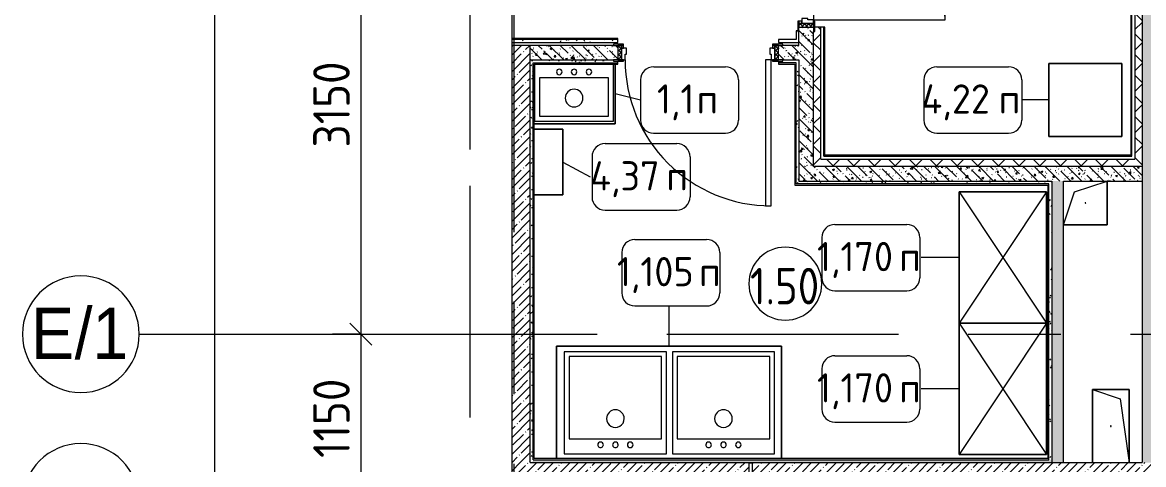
# Model space of a CAD drawing. Header units: millimetres. Extents: x 81494 to 296443, y -8553 to 29000.
# Drawn here: x 81494 to 89169, y 17256 to 20287 of the extents above; entities that cross this region are included whole.
import ezdxf

# ---------------------------------------------------------------- set-up
doc = ezdxf.new("R2010")
doc.units = ezdxf.units.MM
doc.linetypes.add('Осевая', pattern=[3175, 635, -476.25, 1587.5, -476.25])
for name, color, linetype, lineweight in [('A-ANNO-DIMS', 7, 'Continuous', 9), ('A-ANNO-DIMS-100', 7, 'Continuous', 9), ('A-AREA-IDEN', 7, 'Continuous', 9), ('A-DETL-GENF', 7, 'Continuous', 9), ('A-DOOR', 7, 'Continuous', 9), ('A-DOOR-FRAM-2', 7, 'Continuous', 9), ('A-GENM', 7, 'Continuous', 9), ('A-WALL', 7, 'Continuous', 9), ('I-FURN-IDEN', 7, 'Continuous', 9), ('I-WALL', 7, 'Continuous', 9), ('P-SANR-FIXT', 7, 'Continuous', 9), ('P-SANR-FIXT-1', 7, 'Continuous', 13), ('Оси', 7, 'Continuous', 9), ('Оси-1', 7, 'Continuous', 20), ('Оси-2', 7, 'Осевая', 9)]:
    doc.layers.add(name, color=color, linetype=linetype, lineweight=lineweight)
for name, color, linetype, lineweight, true_color in [('A-DOOR-1', 7, 'Continuous', 9, 0xc0c0c0), ('A-DOOR-FRAM-1', 7, 'Continuous', 9, 0xc0c0c0), ('A-WALL-1', 9, 'Continuous', 9, 0x808080), ('A-WALL-FNSH-1', 9, 'Continuous', 9, 0x808080), ('I-FURN-1', 9, 'Continuous', 9, 0x808080)]:
    doc.layers.add(name, color=color, linetype=linetype, lineweight=lineweight, true_color=true_color)
doc.styles.add('Arial', font='arial.ttf', dxfattribs={"width": 0.9, "height": 350})
doc.styles.add('GOST Common', font='GOST_Common.ttf', dxfattribs={"height": 200})
doc.styles.add('GOST Common_1', font='GOST_Common.ttf', dxfattribs={"width": 0.9, "height": 250})
doc.styles.add('ISOCPEUR', font='isocpeur.ttf', dxfattribs={"width": 0.9, "height": 250})
doc.dimstyles.new('ISO-2_5_0_9К_БОЛЬШОЙ_1', dxfattribs={"dimscale": 304.8, "dimtxt": 248.995294, "dimasz": 0.492126, "dimexe": 0.393701, "dimexo": 0.984252, "dimgap": 0, "dimtad": 1, "dimdec": 0, "dimrnd": 10, "dimzin": 0, "dimdsep": 46, "dimtxsty": 'ISOCPEUR', "dimblk1": 'OBLIQUE', "dimblk2": 'OBLIQUE', "dimsah": 1, "dimcen": 0.09, "dimdle": 0.393701, "dimazin": 0, "dimtfac": 1, "dimtdec": 4, "dimtix": 1, "dimtmove": 0, "dimatfit": 3, "dimfxl": 1, "dimtvp": 1, "dimtolj": 1, "dimtzin": 0, "dimarcsym": 2})
doc.dimstyles.new('ISO-2_5_0_9К_БОЛЬШОЙ_2', dxfattribs={"dimscale": 304.8, "dimtxt": 248.995294, "dimasz": 0.492126, "dimexe": 0.393701, "dimexo": 0.984252, "dimgap": 0, "dimtad": 1, "dimdec": 0, "dimrnd": 10, "dimzin": 0, "dimdsep": 46, "dimtxsty": 'ISOCPEUR', "dimblk1": 'OBLIQUE', "dimblk2": 'OBLIQUE', "dimsah": 1, "dimcen": 0.09, "dimdle": 0.393701, "dimazin": 0, "dimtfac": 1, "dimtdec": 4, "dimtix": 1, "dimtmove": 2, "dimatfit": 3, "dimfxl": 1, "dimtvp": 1, "dimtolj": 1, "dimtzin": 0, "dimarcsym": 2})
pattern_1 = [(45, (0, 0), (-57.024626, 57.024626), []), (45, (57.025, 0), (-57.024626, 57.024626), [100.806, -20.161, 3.353, -16.808])]
pattern_2 = [(135, (0, 0), (-75.43415, -75.43415), [106.68, -17.78, 3.556, -17.78]), (135, (0, 75.39), (-75.43415, -75.43415), []), (50, (0, 0), (127.52922, -11.15758), [13.335, -146.685]), (355, (0, 0), (-24.66966, 133.74002), [10.668, -117.348]), (100.451, (10.63, -0.93), (102.85973, 122.58178), [11.333, -124.663]), (46.184, (0, 35.56), (189.75516, -29.43036), [20.002, -220.027]), (96.636, (15.81, 33.1), (166.1822, 173.1996), [17, -186.995]), (351.184, (0, 35.56), (166.18393, 173.19757), [16.002, -176.022]), (21, (17.78, 26.67), (106.13027, -71.58603), [13.335, -146.685]), (326, (17.78, 26.67), (43.26188, 128.93175), [10.668, -117.348]), (71.451, (26.62, 20.7), (149.39198, 57.34505), [11.333, -124.663]), (37.5, (0, 0), (2.162228, 59.188357), [3.353, -112.573, 3.353, -115.773, -117.792]), (37.5, (0, 0), (2.162228, 59.188357), [-235.052, 3.353, -114.44]), (7.5, (0, 0), (46.773857, 70.126152), [3.353, -64.567, 3.353, -109.906, -44.894]), (7.5, (0, 0), (46.773857, 70.126152), [-181.178, 3.353, -41.542]), (327.5, (-39.65, 0), (94.913671, -4.010093), [3.353, -41.097, 3.353, -135.331, -184.023]), (327.5, (-39.65, 0), (94.913671, -4.010093), [-183.134, 3.353, -180.67]), (317.5, (-57.43, 0), (103.69057, 17.79882), [3.353, -54.432, 3.353, -88.748, -130.683]), (317.5, (-57.43, 0), (103.69057, 17.79882), [-149.885, 3.353, -127.33])]
pattern_3 = [(45, (0, 0), (-70.71068, 70.71068), []), (135, (0, 0), (-70.71068, -70.71068), [])]
pattern_4 = [(0, (0, 0), (121.92, 30.48), [10.058, -81.382, 10.058, -81.382, -487.68]), (0, (0, 0), (121.92, 30.48), [-182.88, 10.058, -172.822, 10.058, -81.382, -213.36]), (0, (0, 0), (121.92, 30.48), [-457.2, 10.058, -50.902, 10.058, -142.342]), (120, (45.72, 15.24), (-87.356454, 90.345817), [10.058, -81.382, 10.058, -81.382, -487.68]), (120, (45.72, 15.24), (-87.356454, 90.345817), [-182.88, 10.058, -172.822, 10.058, -81.382, -213.36]), (120, (45.72, 15.24), (-87.356454, 90.345817), [-457.2, 10.058, -50.902, 10.058, -142.342]), (240, (60.96, 76.2), (-34.563546, -120.825817), [10.058, -81.382, 10.058, -81.382, -487.68]), (240, (60.96, 76.2), (-34.563546, -120.825817), [-182.88, 10.058, -172.822, 10.058, -81.382, -213.36]), (240, (60.96, 76.2), (-34.563546, -120.825817), [-457.2, 10.058, -50.902, 10.058, -142.342])]

# ---------------------------------------------------------------- blocks, each defined once
blk = doc.blocks.new('110_Дверь_СКБ_1Ст_Внутренняя1 - Д-11а _огнестойкость EI 15_-32666892-План расстановки мебели и оборудования 1 этажа в осях 23_1-33')
at = {"layer": 'A-DOOR'}
h = blk.add_hatch(dxfattribs=at)
h.set_pattern_fill('FP_20', color=256, style=0, pattern_type=2)
h.set_pattern_definition([(135, (1751.41, 114.685), (-14.14214, -14.14214), []), (225, (1751.41, 114.685), (14.14214, -14.14214), [])])
h.paths.add_polyline_path([(562.5, 50), (537.5, 50), (537.5, -50), (562.5, -50), (562.5, 23.1)])
at = {"layer": 'A-DOOR-FRAM-2'}
h = blk.add_hatch(dxfattribs=at)
h.set_pattern_fill('FP_21', color=256, style=0, pattern_type=2)
h.set_pattern_definition([(45, (-371.384, 114.685), (-14.1421, 14.1421), []), (135, (-371.384, 114.685), (-14.1421, -14.1421), [])])
h.paths.add_polyline_path([(-537.5, 50), (-537.5, -50), (-512.5, -50), (-512.5, 50)])
at = {"layer": 'A-DOOR-1'}
for p, q in [((-487.5, 1050), (-487.5, 50)), ((-447.5, 1050), (-487.5, 1050)), ((-447.5, 50), (-447.5, 1050)), ((-487.5, 50), (-447.5, 50))]:
    blk.add_line(p, q, dxfattribs=at)
blk.add_arc((-487.5, 50), 1000, 360, 90, dxfattribs=at)
at = {"layer": 'A-DOOR-FRAM-1'}
for p, q in [((-497.5, 58), (-567.5, 58)), ((-567.5, 58), (-567.5, 50)), ((-567.5, 50), (-497.5, 50)), ((-512.5, 50), (-537.5, 50)), ((-537.5, 50), (-537.5, -50)), ((-487.5, 50), (-512.5, 50)), ((-512.5, 50), (-512.5, -30)), ((-512.5, -50), (-512.5, 50)), ((-497.5, 50), (-512.5, 50)), ((-512.5, 50), (-512.5, 49)), ((-512.5, 49), (-497.5, 49)), ((-497.5, 50), (-497.5, 58)), ((-497.5, 49), (-497.5, 50)), ((-487.5, 10), (-487.5, 50)), ((-477.5, 10), (-487.5, 10)), ((-477.5, -30), (-477.5, 10)), ((512.5, 10), (502.5, 10)), ((502.5, 10), (502.5, -30)), ((512.5, 50), (512.5, 10)), ((537.5, 50), (512.5, 50)), ((592.5, 58), (522.5, 58)), ((522.5, 58), (522.5, 50)), ((537.5, 50), (522.5, 50)), ((522.5, 50), (522.5, 49)), ((522.5, 50), (592.5, 50)), ((522.5, 49), (537.5, 49)), ((537.5, -30), (537.5, 50)), ((562.5, 50), (537.5, 50)), ((537.5, 50), (537.5, -50)), ((537.5, 49), (537.5, 50)), ((562.5, -50), (562.5, 50)), ((592.5, 50), (592.5, 58)), ((-497.5, -50), (-567.5, -50)), ((-567.5, -50), (-567.5, -58)), ((-567.5, -58), (-497.5, -58)), ((-537.5, -50), (-512.5, -50)), ((-512.5, -30), (-477.5, -30)), ((-497.5, -30), (-512.5, -30)), ((-512.5, -30), (-512.5, -50)), ((-512.5, -50), (-497.5, -50)), ((-497.5, -50), (-497.5, -30)), ((-497.5, -58), (-497.5, -50)), ((502.5, -30), (537.5, -30)), ((537.5, -30), (522.5, -30)), ((522.5, -30), (522.5, -50)), ((522.5, -50), (537.5, -50)), ((592.5, -50), (522.5, -50)), ((522.5, -50), (522.5, -58)), ((522.5, -58), (592.5, -58)), ((537.5, -50), (537.5, -30)), ((537.5, -50), (562.5, -50)), ((592.5, -58), (592.5, -50))]:
    blk.add_line(p, q, dxfattribs=at)
blk = doc.blocks.new('110_Дверь_СКБ_2Ст - Д-10а_ СОШ_Дв_1450x2100h_Горячий цех-25784455-План расстановки мебели и оборудования 1 этажа в осях 23_1-33')
at = {"layer": 'A-DOOR'}
h = blk.add_hatch(dxfattribs=at)
h.set_pattern_fill('FP_26', color=256, style=0, pattern_type=2)
h.set_pattern_definition([(135, (1601.41, 114.685), (-14.14214, -14.14214), []), (225, (1601.41, 114.685), (14.14214, -14.14214), [])])
h.paths.add_polyline_path([(712.5, 50), (687.5, 50), (687.5, -50), (712.5, -50)])
at = {"layer": 'A-DOOR-FRAM-2'}
h = blk.add_hatch(dxfattribs=at)
h.set_pattern_fill('FP_27', color=256, style=0, pattern_type=2)
h.set_pattern_definition([(45, (-521.384, 114.685), (-14.1421, 14.1421), []), (135, (-521.384, 114.685), (-14.1421, -14.1421), [])])
h.paths.add_polyline_path([(-662.5, 50), (-687.5, 50), (-687.5, -50), (-662.5, -50)])
at = {"layer": 'A-DOOR-1'}
for p, q in [((662.5, 950), (622.5, 950)), ((622.5, 950), (622.5, 50)), ((662.5, 50), (662.5, 950)), ((-637.5, 450), (-637.5, 50)), ((-597.5, 450), (-637.5, 450)), ((-597.5, 50), (-597.5, 450)), ((-637.5, 50), (-597.5, 50)), ((622.5, 50), (662.5, 50))]:
    blk.add_line(p, q, dxfattribs=at)
for centre, radius, start, end in [((662.5, 50), 900, 90, 180), ((-637.5, 50), 400, 0, 90)]:
    blk.add_arc(centre, radius, start, end, dxfattribs=at)
at = {"layer": 'A-DOOR-FRAM-1'}
for p, q in [((-647.5, 58), (-717.5, 58)), ((-717.5, 58), (-717.5, 50)), ((-717.5, 50), (-647.5, 50)), ((-662.5, 50), (-687.5, 50)), ((-687.5, 50), (-687.5, -50)), ((-637.5, 50), (-662.5, 50)), ((-662.5, 50), (-662.5, -30)), ((-662.5, -50), (-662.5, 50)), ((-647.5, 50), (-647.5, 58)), ((-637.5, 10), (-637.5, 50)), ((-627.5, 10), (-637.5, 10)), ((-627.5, -30), (-627.5, 10)), ((662.5, 10), (652.5, 10)), ((652.5, 10), (652.5, -30)), ((662.5, 50), (662.5, 10)), ((687.5, 50), (662.5, 50)), ((742.5, 58), (672.5, 58)), ((672.5, 58), (672.5, 50)), ((672.5, 50), (742.5, 50)), ((687.5, -30), (687.5, 50)), ((712.5, 50), (687.5, 50)), ((687.5, 50), (687.5, -50)), ((712.5, -50), (712.5, 50)), ((742.5, 50), (742.5, 58)), ((-647.5, -50), (-717.5, -50)), ((-717.5, -50), (-717.5, -58)), ((-717.5, -58), (-647.5, -58)), ((-687.5, -50), (-662.5, -50)), ((-662.5, -30), (-627.5, -30)), ((-647.5, -30), (-662.5, -30)), ((-662.5, -30), (-662.5, -50)), ((-662.5, -50), (-647.5, -50)), ((-647.5, -50), (-647.5, -30)), ((-647.5, -58), (-647.5, -50)), ((652.5, -30), (687.5, -30)), ((687.5, -30), (672.5, -30)), ((672.5, -30), (672.5, -50)), ((672.5, -50), (687.5, -50)), ((742.5, -50), (672.5, -50)), ((672.5, -50), (672.5, -58)), ((672.5, -58), (742.5, -58)), ((687.5, -50), (687.5, -30)), ((687.5, -50), (712.5, -50)), ((742.5, -58), (742.5, -50))]:
    blk.add_line(p, q, dxfattribs=at)
blk = doc.blocks.new('GM_Отверстие прямоугольное _в плите_ - Отверстие-V15-План расстановки мебели и оборудования 1 этажа в осях 23_1-33')
at = {"layer": 'A-GENM'}
for p, q in [((-250, -125), (-250, 125)), ((-250, 125), (250, 125)), ((250, 125), (-250, 125)), ((-250, 125), (-250, -125)), ((-187.5, 62.5), (250, 125)), ((-250, -125), (-187.5, 62.5)), ((250, -125), (-250, -125)), ((-250, -125), (250, -125))]:
    blk.add_line(p, q, dxfattribs=at)
for start, end in [(360, 180), (180, 360)]:
    blk.add_arc((0, 0), 2.5, start, end, dxfattribs=at)
blk = doc.blocks.new('GM_Отверстие прямоугольное _в плите_ - Отверстие-21958654-План расстановки мебели и оборудования 1 этажа в осях 23_1-33')
at = {"layer": 'A-GENM'}
for p, q in [((-75, 75), (150, 150)), ((150, 150), (150, -150)), ((150, -150), (150, 150)), ((-150, -150), (-75, 75)), ((150, -150), (-150, -150)), ((-150, -150), (150, -150))]:
    blk.add_line(p, q, dxfattribs=at)
for start, end in [(360, 180), (180, 360)]:
    blk.add_arc((0, 0), 2.5, start, end, dxfattribs=at)
blk = doc.blocks.new('Шкаф параметрический - 1_170п-25613823-План расстановки мебели и оборудования 1 этажа в осях 23_1-33')
at = {"layer": 'I-FURN-1'}
for p, q in [((0, 0), (900, -600)), ((0, -600), (900, 0)), ((900, 0), (0, 0)), ((0, 0), (0, -600)), ((0, -600), (0, 0)), ((0, 0), (900, 0)), ((900, -600), (900, 0)), ((900, 0), (900, -600)), ((0, -600), (900, -600)), ((900, -600), (0, -600))]:
    blk.add_line(p, q, dxfattribs=at)
blk = doc.blocks.new('Мойка кухонная - Мойка Steel Hammer SH R 5151 GLOWE 3-25614599-План расстановки мебели и оборудования 1 этажа в осях 23_1-33')
at = {"layer": 'P-SANR-FIXT'}
for p, q in [((350, 0), (-350, 0)), ((-350, 0), (-350, -700)), ((350, -700), (350, 0)), ((316.1, -102.3), (-316.6, -102.3)), ((-316.6, -102.3), (-316.6, -666.4)), ((316.1, -666.4), (316.1, -102.3)), ((-316.6, -666.4), (316.1, -666.4)), ((-350, -700), (350, -700))]:
    blk.add_line(p, q, dxfattribs=at)
for centre, radius, start, end in [((-101.6, -61.9), 19, 90, 180), ((-101.6, -61.9), 19, 180, 270), ((-101.6, -61.9), 19, 360, 90), ((-101.6, -61.9), 19.1, 270, 360), ((0, -61.9), 19, 360, 180), ((0, -61.9), 19, 180, 360), ((101.6, -61.9), 19.1, 360, 180), ((101.6, -61.9), 19.1, 180, 360), ((0, -241.3), 60.5, 360, 180), ((0, -241.3), 60.5, 180, 360)]:
    blk.add_arc(centre, radius, start, end, dxfattribs=at)
blk = doc.blocks.new('Мойка кухонная - Мойка Steel Hammer SH R 5151 GLOWE 2-25614168-План расстановки мебели и оборудования 1 этажа в осях 23_1-33')
at = {"layer": 'P-SANR-FIXT'}
for p, q in [((-270, -8), (-270, -400)), ((270, -400), (270, -8)), ((236.1, -102.3), (-236.6, -102.3)), ((-236.6, -102.3), (-236.6, -366.4)), ((236.1, -366.4), (236.1, -102.3)), ((-236.6, -366.4), (236.1, -366.4)), ((-270, -400), (270, -400))]:
    blk.add_line(p, q, dxfattribs=at)
for centre, radius, start, end in [((-101.6, -61.9), 19, 90, 180), ((-101.6, -61.9), 19, 180, 270), ((-101.6, -61.9), 19, 360, 90), ((-101.6, -61.9), 19.1, 270, 360), ((0, -61.9), 19, 360, 180), ((0, -61.9), 19, 180, 360), ((101.6, -61.9), 19.1, 360, 180), ((101.6, -61.9), 19.1, 180, 360), ((0, -241.3), 60.5, 360, 180), ((0, -241.3), 60.5, 180, 360)]:
    blk.add_arc(centre, radius, start, end, dxfattribs=at)
blk = doc.blocks.new('DET_L_Линия разрыва - М100-30654842-План расстановки мебели и оборудования 1 этажа в осях 23_1-33')
at = {"layer": 'A-DETL-GENF'}
blk.add_line((11739.9, 0), (0, 0), dxfattribs=at)
blk = doc.blocks.new('Ось сетки - D8-29747960-План расстановки мебели и оборудования 1 этажа в осях 23_1-33')
at = {"layer": 'Оси-1'}
for start, end in [(360, 180), (180, 360)]:
    blk.add_arc((0, 0), 4, start, end, dxfattribs=at)
blk = doc.blocks.new('DIMBLOCK15-План расстановки мебели и оборудования 1 этажа в осях 23_1-33')
at = {"layer": 'A-ANNO-DIMS-100', "lineweight": 20}
for p, q in [((83811.3, 21300), (83736.3, 21375)), ((83811.3, 21300), (83886.3, 21225)), ((83811.3, 18150), (83736.3, 18225)), ((83811.3, 18150), (83886.3, 18075))]:
    blk.add_line(p, q, dxfattribs=at)
at = {"layer": 'A-ANNO-DIMS-100'}
for p, q in [((83617.3, 21300), (83931.3, 21300)), ((83811.3, 21300), (83617.3, 21300)), ((83811.3, 21300), (83811.3, 18150)), ((83617.3, 18150), (83931.3, 18150)), ((83811.3, 18150), (83617.3, 18150))]:
    blk.add_line(p, q, dxfattribs=at)
at = {"layer": 'A-ANNO-DIMS-100', "color": 0, "insert": (83484.6, 19430.5), "char_height": 250, "width": 706.764, "attachment_point": 1, "rotation": 90, "line_spacing_factor": 1.149209, "style": 'ISOCPEUR'}
blk.add_mtext('3150', dxfattribs=at)
blk = doc.blocks.new('_Oblique')
at = {"color": 0, "linetype": 'ByBlock', "lineweight": -2}
blk.add_line((-0.5, -0.5), (0.5, 0.5), dxfattribs=at)
blk = doc.blocks.new('DIMBLOCK16-План расстановки мебели и оборудования 1 этажа в осях 23_1-33')
at = {"layer": 'A-ANNO-DIMS-100', "lineweight": 20}
for p, q in [((83811.3, 18150), (83736.3, 18225)), ((83811.3, 18150), (83886.3, 18075)), ((83811.3, 17000), (83736.3, 17075)), ((83811.3, 17000), (83886.3, 16925))]:
    blk.add_line(p, q, dxfattribs=at)
at = {"layer": 'A-ANNO-DIMS-100'}
for p, q in [((83617.3, 18150), (83931.3, 18150)), ((83811.3, 18150), (83617.3, 18150)), ((83811.3, 18150), (83811.3, 17000)), ((83617.3, 17000), (83931.3, 17000)), ((83811.3, 17000), (83617.3, 17000))]:
    blk.add_line(p, q, dxfattribs=at)
at = {"layer": 'A-ANNO-DIMS-100', "color": 0, "insert": (83484.6, 17302.1), "char_height": 250, "width": 655.049, "attachment_point": 1, "rotation": 90, "line_spacing_factor": 1.149209, "style": 'ISOCPEUR'}
blk.add_mtext('1150', dxfattribs=at)
blk = doc.blocks.new('DIMBLOCK25-План расстановки мебели и оборудования 1 этажа в осях 23_1-33')
at = {"layer": 'A-ANNO-DIMS-100'}
for p, q in [((82807.8, 27120), (82807.8, -120)), ((82613.9, 27000), (82927.8, 27000)), ((82807.8, 27000), (82613.9, 27000)), ((82613.9, 0), (82927.8, 0)), ((82807.8, 0), (82613.9, 0))]:
    blk.add_line(p, q, dxfattribs=at)
at = {"layer": 'A-ANNO-DIMS-100', "lineweight": 20}
for p, q in [((82807.8, 27000), (82732.8, 27075)), ((82807.8, 27000), (82882.8, 26925)), ((82807.8, 0), (82732.8, 75)), ((82807.8, 0), (82882.8, -75))]:
    blk.add_line(p, q, dxfattribs=at)
at = {"layer": 'A-ANNO-DIMS-100', "color": 0, "insert": (82481.2, 13572), "char_height": 250, "width": 948.097, "attachment_point": 1, "rotation": 90, "line_spacing_factor": 1.149209, "style": 'ISOCPEUR'}
blk.add_mtext('27000', dxfattribs=at)
blk = doc.blocks.new('Марка_Мебель - В прямоуг_Balcon_Марка-25523697-План расстановки мебели и оборудования 1 этажа в осях 23_1-33')
at = {"layer": 'I-FURN-IDEN'}
for p, q in [((-2.455, 2.278), (2.455, 2.278)), ((-3.355, 1.378), (-3.355, -1.384)), ((3.355, 1.378), (3.355, -1.378)), ((-2.461, -2.278), (2.455, -2.278))]:
    blk.add_line(p, q, dxfattribs=at)
for centre, radius, start, end in [((-2.455, 1.378), 0.9, 90, 180), ((2.455, 1.378), 0.9, 0, 90), ((-2.461, -1.384), 0.893, 180, 270), ((2.455, -1.378), 0.9, 270, 0)]:
    blk.add_arc(centre, radius, start, end, dxfattribs=at)
blk = doc.blocks.new('Марка_Помещения - Номер-25198446-План расстановки мебели и оборудования 1 этажа в осях 23_1-33')
at = {"layer": 'A-AREA-IDEN'}
for start, end in [(360, 180), (180, 360)]:
    blk.add_arc((0, 0), 2.5, start, end, dxfattribs=at)

msp = doc.modelspace()

# ---------------------------------------------------------------- hatches: boundary and pattern name
at = {"layer": 'I-WALL'}
h = msp.add_hatch(dxfattribs=at)
h.set_pattern_fill('FP_2', color=256, style=0, pattern_type=2)
h.set_pattern_definition(pattern_1)
h.paths.add_polyline_path([(89410, 17270), (89410, 27100), (89160, 27100), (89160, 17270), (89321.1, 17270)])
h = msp.add_hatch(dxfattribs=at)
h.set_pattern_fill('FP_5', color=256, style=0, pattern_type=2)
h.set_pattern_definition(pattern_3)
h.paths.add_polyline_path([(86910, 19300), (86960, 19300), (86960, 20255), (86918, 20255), (86918, 20225), (86910, 20225), (86910, 19527.7)])
h.paths.add_polyline_path([(86918, 21655), (86960, 21655), (86960, 23430), (86910, 23430), (86910.1, 21685), (86918, 21685), (86918, 21676)])
h = msp.add_hatch(dxfattribs=at)
h.set_pattern_fill('FP_5', color=256, style=0, pattern_type=2)
h.set_pattern_definition(pattern_3)
h.paths.add_polyline_path([(89160, 19350), (89160, 23100), (89110, 23100), (89110, 19350)])
h = msp.add_hatch(dxfattribs=at)
h.set_pattern_fill('FP_67', color=256, style=0, pattern_type=2)
h.set_pattern_definition(pattern_4)
h.paths.add_polyline_path([(86790, 20150), (86810, 20150), (86810, 20225), (86802, 20225), (86802, 20230), (86790, 20230), (86790, 20170)])
h.paths.add_polyline_path([(86802, 21660), (86802, 21680), (86790, 21680), (86790, 21660)])
h = msp.add_hatch(dxfattribs=at)
h.set_pattern_fill('FP_17', color=256, style=0, pattern_type=2)
h.set_pattern_definition(pattern_2)
h.paths.add_polyline_path([(86910, 20030), (86910, 20255), (86810, 20255), (86810, 20030)])
h.paths.add_polyline_path([(86910, 21655), (86910, 21680), (86810, 21680), (86810, 21655)])
h = msp.add_hatch(dxfattribs=at)
h.set_pattern_fill('FP_67', color=256, style=0, pattern_type=2)
h.set_pattern_definition(pattern_4)
h.paths.add_polyline_path([(86790, 20150), (86790, 20170), (86670, 20170), (86670, 20150)])
h.paths.add_polyline_path([(85570, 20150), (85570, 20170), (84845.7, 20170), (84845.7, 20150)])
h = msp.add_hatch(dxfattribs=at)
h.set_pattern_fill('FP_2', color=256, style=0, pattern_type=2)
h.set_pattern_definition(pattern_1)
h.paths.add_polyline_path([(84970, 17270), (84970, 20130), (84845.7, 20130), (84845.7, 17270)])
h = msp.add_hatch(dxfattribs=at)
h.set_pattern_fill('FP_17', color=256, style=0, pattern_type=2)
h.set_pattern_definition(pattern_2)
h.paths.add_polyline_path([(86810, 20030), (86810, 20130), (86670, 20130), (86670, 20030), (86700, 20030)])
h.paths.add_polyline_path([(85570, 20030), (85570, 20130), (84970, 20130), (84970, 20030), (85546.5, 20030)])
h = msp.add_hatch(dxfattribs=at)
h.set_pattern_fill('FP_67', color=256, style=0, pattern_type=2)
h.set_pattern_definition(pattern_4)
h.paths.add_polyline_path([(86782, 20010), (86790, 20010), (86790, 20030), (86700, 20030), (86700, 20022), (86670, 20022), (86670, 20010), (86700, 20010)])
h.paths.add_polyline_path([(85203.4, 20010), (85570, 20010), (85570, 20022), (85540, 20022), (85540, 20030), (84970, 20030), (84970, 20010), (84990, 20010)])
h = msp.add_hatch(dxfattribs=at)
h.set_pattern_fill('FP_67', color=256, style=0, pattern_type=2)
h.set_pattern_definition(pattern_4)
h.paths.add_polyline_path([(84990, 17270), (84990, 20010), (84970, 20010), (84970, 17270)])
h = msp.add_hatch(dxfattribs=at)
h.set_pattern_fill('FP_67', color=256, style=0, pattern_type=2)
h.set_pattern_definition(pattern_4)
h.paths.add_polyline_path([(86790, 19200), (86810, 19200), (86810, 20030), (86790, 20030), (86790, 19527.7)])
h = msp.add_hatch(dxfattribs=at)
h.set_pattern_fill('FP_17', color=256, style=0, pattern_type=2)
h.set_pattern_definition(pattern_2)
h.paths.add_polyline_path([(86910, 19200), (86910, 20030), (86810, 20030), (86810, 19200)])
h = msp.add_hatch(dxfattribs=at)
h.set_pattern_fill('FP_5', color=256, style=0, pattern_type=2)
h.set_pattern_definition(pattern_3)
h.paths.add_polyline_path([(89160, 19300), (89160, 19350), (86960, 19350), (86960, 19300), (88634.8, 19300)])
h = msp.add_hatch(dxfattribs=at)
h.set_pattern_fill('FP_17', color=256, style=0, pattern_type=2)
h.set_pattern_definition(pattern_2)
h.paths.add_polyline_path([(89160, 19200), (89160, 19300), (86910, 19300), (86910, 19200), (88634.8, 19200)])
h = msp.add_hatch(dxfattribs=at)
h.set_pattern_fill('FP_67', color=256, style=0, pattern_type=2)
h.set_pattern_definition(pattern_4)
h.paths.add_polyline_path([(88513, 19180), (88521, 19180), (88521, 19200), (86790, 19200), (86790, 19180), (87262.2, 19180)])
h = msp.add_hatch(dxfattribs=at)
h.set_pattern_fill('FP_67', color=256, style=0, pattern_type=2)
h.set_pattern_definition(pattern_4)
h.paths.add_polyline_path([(88521, 17290), (88541, 17290), (88541, 19200), (88521, 19200), (88521, 17298)])
h = msp.add_hatch(dxfattribs=at)
h.set_pattern_fill('FP_17', color=256, style=0, pattern_type=2)
h.set_pattern_definition(pattern_2)
h.paths.add_polyline_path([(88621, 16180), (88621, 17050), (88541, 17050), (88541, 16180)])
h.paths.add_polyline_path([(88621, 17270), (88621, 19200), (88541, 19200), (88541, 17270)])
h = msp.add_hatch(dxfattribs=at)
h.set_pattern_fill('FP_67', color=256, style=0, pattern_type=2)
h.set_pattern_definition(pattern_4)
h.paths.add_polyline_path([(88541, 17270), (88541, 17290), (84990, 17290), (84990, 17270), (87262.2, 17270)])
h = msp.add_hatch(dxfattribs=at)
h.set_pattern_fill('FP_2', color=256, style=0, pattern_type=2)
h.set_pattern_definition(pattern_1)
h.paths.add_polyline_path([(85546.5, 17050), (86270, 17050), (86270, 17270), (84845.7, 17270), (84845.7, 17050), (85203.4, 17050)])
h = msp.add_hatch(dxfattribs=at)
h.set_pattern_fill('FP_2', color=256, style=0, pattern_type=2)
h.set_pattern_definition(pattern_1)
h.paths.add_polyline_path([(86470, 16100), (86470, 17270), (86270, 17270), (86270, 16100)])
h = msp.add_hatch(dxfattribs=at)
h.set_pattern_fill('FP_2', color=256, style=0, pattern_type=2)
h.set_pattern_definition(pattern_1)
h.paths.add_polyline_path([(92752.5, 17050), (92810, 17050), (92810, 17270), (86490, 17270), (86490, 17050), (90910, 17050)])

# ---------------------------------------------------------------- linework, layer by layer
at = {"layer": 'A-WALL'}
for p, q in [((89160, 23112.5), (89160, 17270)), ((89090, 19370), (89090, 23030)), ((89110, 23050), (89110, 19350)), ((86960, 19350), (86960, 20255)), ((84990, 17290), (84990, 20010)), ((86790, 20010), (86670, 20010)), ((86790, 19200), (86790, 20010)), ((86960, 19350), (89110, 19350)), ((86980, 19370), (86988, 19370)), ((88521, 19180), (86790, 19180)), ((88521, 17290), (88521, 19180)), ((84990, 17290), (88521, 17290))]:
    msp.add_line(p, q, dxfattribs=at)
at = {"layer": 'A-WALL-1'}
for p, q in [((86790, 20230), (86790, 20170)), ((86802, 20230), (86790, 20230)), ((86810, 20130), (86810, 20225)), ((86910, 19300), (86910, 20225)), ((86960, 20255), (86918, 20255)), ((85570, 20170), (84845.7, 20170)), ((84845.7, 20150), (85570, 20150)), ((85540, 20130), (84845.7, 20130)), ((84970, 17270), (84970, 20130)), ((85570, 20150), (85570, 20170)), ((86790, 20170), (86670, 20170)), ((86670, 20170), (86670, 20150)), ((86670, 20150), (86810, 20150)), ((86810, 20130), (86700, 20130)), ((84970, 20030), (85540, 20030)), ((84990, 20010), (85570, 20010)), ((85570, 20010), (85570, 20022)), ((86670, 20022), (86670, 20010)), ((86700, 20030), (86810, 20030)), ((86810, 20030), (86810, 19200)), ((89160, 19300), (86910, 19300)), ((86810, 19200), (88541, 19200)), ((88541, 19200), (88541, 17270)), ((88621, 19200), (89160, 19200)), ((88621, 17270), (88621, 19200)), ((84970, 17270), (89160, 17270)), ((86470, 14180), (86470, 17270)), ((86490, 17270), (86490, 17050))]:
    msp.add_line(p, q, dxfattribs=at)
at = {"layer": 'A-WALL-FNSH-1'}
for p, q in [((89082, 23022), (89082, 19378)), ((86988, 20255), (86960, 20255)), ((86980, 19370), (86980, 20255)), ((86988, 19370), (86988, 20255)), ((85570, 20178), (84845.7, 20178)), ((85570, 20170), (85570, 20178)), ((84998, 17298), (84998, 20002)), ((84998, 20002), (85570, 20002)), ((85570, 20002), (85570, 20010)), ((86670, 20010), (86670, 20002)), ((86670, 20002), (86782, 20002)), ((86782, 20002), (86782, 19172)), ((89082, 19378), (86980.5, 19378)), ((86980.5, 19378), (86980.5, 19370)), ((86988, 19370), (89090, 19370)), ((86790, 19180), (86790, 19200)), ((86782, 19172), (88513, 19172)), ((88513, 19172), (88513, 17298)), ((88513, 17298), (84998, 17298))]:
    msp.add_line(p, q, dxfattribs=at)
at = {"layer": 'I-FURN-1'}
for p, q in [((85550.9, 19591.4), (85550.9, 20002)), ((85550.9, 20002), (85550.9, 19591.4)), ((89020, 20005.6), (88520, 20005.6)), ((88520, 20005.6), (88520, 19505.6)), ((88520, 19505.6), (88520, 20005.6)), ((88520, 20005.6), (89020, 20005.6)), ((89020, 19505.6), (89020, 20005.6)), ((89020, 20005.6), (89020, 19505.6)), ((84998, 19591.4), (85550.9, 19591.4)), ((85550.9, 19591.4), (84998, 19591.4)), ((85193.9, 19555), (84998, 19555)), ((84998, 19555), (85193.9, 19555)), ((85193.9, 19105), (85193.9, 19555)), ((85193.9, 19555), (85193.9, 19105)), ((88520, 19505.6), (89020, 19505.6)), ((89020, 19505.6), (88520, 19505.6)), ((84998, 19105), (85193.9, 19105)), ((85193.9, 19105), (84998, 19105)), ((85151, 18067.5), (85151, 17298)), ((86691, 18067.5), (85151, 18067.5)), ((85151, 18067.5), (86691, 18067.5)), ((85151, 17298), (85151, 18067.5)), ((86691, 17298), (86691, 18067.5)), ((86691, 18067.5), (86691, 17298)), ((86470, 17267.5), (86490, 17267.5)), ((86490, 17267.5), (86470, 17267.5))]:
    msp.add_line(p, q, dxfattribs=at)
at = {"layer": 'I-FURN-IDEN'}
for p, q in [((85550.9, 19800.7), (85725.5, 19755.6)), ((88520, 19755.6), (88335.8, 19755.6)), ((85193.9, 19330), (85379.8, 19228.7)), ((87906, 18674.9), (87647.8, 18674.9)), ((85921, 18067.5), (85921, 18344)), ((87906, 17774.9), (87647.8, 17774.9))]:
    msp.add_line(p, q, dxfattribs=at)
at = {"layer": 'Оси'}
for p, q in [((84560, 19415.1), (84560, 21915.1)), ((84860, 19415.1), (84860, 21915.1)), ((82293.9, 18150), (84793.9, 18150))]:
    msp.add_line(p, q, dxfattribs=at)
at = {"layer": 'Оси-2'}
for p, q in [((84560, 593.7), (84560, 19415.1)), ((84860, 1863.7), (84860, 19415.1)), ((84793.9, 18150), (122455, 18150))]:
    msp.add_line(p, q, dxfattribs=at)

# ---------------------------------------------------------------- block references
at = {"layer": 'A-AREA-IDEN', "xscale": 99.99999999999993, "yscale": 99.99999999999993, "zscale": 99.99999999999993}
msp.add_blockref('Марка_Помещения - Номер-25198446-План расстановки мебели и оборудования 1 этажа в осях 23_1-33', (86716.9, 18496.3), dxfattribs=at)
at = {"layer": 'A-DETL-GENF', "rotation": 270.0000000000003}
msp.add_blockref('DET_L_Линия разрыва - М100-30654842-План расстановки мебели и оборудования 1 этажа в осях 23_1-33', (84845.7, 27380.8), dxfattribs=at)
at = {"layer": 'A-DOOR-1'}
for name, p, rotation in [('110_Дверь_СКБ_2Ст - Д-10а_ СОШ_Дв_1450x2100h_Горячий цех-25784455-План расстановки мебели и оборудования 1 этажа в осях 23_1-33', (86860, 20967.5), 270), ('110_Дверь_СКБ_1Ст_Внутренняя1 - Д-11а _огнестойкость EI 15_-32666892-План расстановки мебели и оборудования 1 этажа в осях 23_1-33', (86132.5, 20080), 180)]:
    msp.add_blockref(name, p, dxfattribs=dict(at, rotation=rotation))
at = {"layer": 'A-GENM'}
msp.add_blockref('GM_Отверстие прямоугольное _в плите_ - Отверстие-21958654-План расстановки мебели и оборудования 1 этажа в осях 23_1-33', (88771, 19050), dxfattribs=at)
at = {"layer": 'A-GENM', "rotation": 270}
msp.add_blockref('GM_Отверстие прямоугольное _в плите_ - Отверстие-V15-План расстановки мебели и оборудования 1 этажа в осях 23_1-33', (88945.7, 17520), dxfattribs=at)
at = {"layer": 'I-FURN-1', "rotation": 270.0000000000001}
for p in [(88506, 19124.9), (88506, 18224.9)]:
    msp.add_blockref('Шкаф параметрический - 1_170п-25613823-План расстановки мебели и оборудования 1 этажа в осях 23_1-33', p, dxfattribs=at)
at = {"layer": 'I-FURN-IDEN', "xscale": 99.99999999999993, "yscale": 99.99999999999993, "zscale": 99.99999999999993}
for p in [(86061, 19755.6), (88000.3, 19755.6), (85728.8, 19228.7), (87302.3, 18674.9), (85932.5, 18571.7), (87302.3, 17774.9)]:
    msp.add_blockref('Марка_Мебель - В прямоуг_Balcon_Марка-25523697-План расстановки мебели и оборудования 1 этажа в осях 23_1-33', p, dxfattribs=at)
at = {"layer": 'P-SANR-FIXT-1'}
msp.add_blockref('Мойка кухонная - Мойка Steel Hammer SH R 5151 GLOWE 2-25614168-План расстановки мебели и оборудования 1 этажа в осях 23_1-33', (85270.7, 20010), dxfattribs=at)
at = {"layer": 'P-SANR-FIXT-1', "rotation": 180}
for p in [(85553.4, 17330), (86293.4, 17330)]:
    msp.add_blockref('Мойка кухонная - Мойка Steel Hammer SH R 5151 GLOWE 3-25614599-План расстановки мебели и оборудования 1 этажа в осях 23_1-33', p, dxfattribs=at)
at = {"layer": 'Оси-1', "xscale": 99.99999999999993, "yscale": 99.99999999999993, "zscale": 99.99999999999993, "rotation": 269.9999999999994}
for p in [(81893.9, 18150), (81893.9, 17000)]:
    msp.add_blockref('Ось сетки - D8-29747960-План расстановки мебели и оборудования 1 этажа в осях 23_1-33', p, dxfattribs=at)

# ---------------------------------------------------------------- texts
at = {"layer": 'A-AREA-IDEN', "insert": (86475, 18604.8), "char_height": 250, "width": 606.076, "attachment_point": 1, "style": 'GOST Common_1'}
msp.add_mtext('1.50', dxfattribs=at)
at = {"layer": 'I-FURN-IDEN', "char_height": 200, "attachment_point": 1, "style": 'GOST Common'}
for s, insert, width in [('1,1', (85838, 19862.7), 328.692), ('4,22', (87648.3, 19862.7), 641.35), ('\\fGOST Common|b0|i0|c204|p34|;п', (86109.2, 19862.7), 176.371), ('\\fGOST Common|b0|i0|c204|p34|;п', (88177.5, 19862.7), 176.371), ('4,37', (85379.8, 19335.7), 633.333), ('\\fGOST Common|b0|i0|c204|p34|;п', (85902.3, 19335.7), 176.371), ('1,170', (86933.8, 18782), 681.434), ('1,105', (85564, 18678.8), 681.434), ('\\fGOST Common|b0|i0|c204|p34|;п', (87496.1, 18782), 176.371), ('\\fGOST Common|b0|i0|c204|p34|;п', (86126.2, 18678.8), 176.371), ('1,170', (86933.8, 17882), 681.434), ('\\fGOST Common|b0|i0|c204|p34|;п', (87496.1, 17882), 176.371)]:
    msp.add_mtext(s, dxfattribs=dict(at, insert=insert, width=width))
at = {"layer": 'Оси', "char_height": 350, "attachment_point": 1, "style": 'Arial'}
for s, insert, width in [('/1', (81851.5, 18331), 454.557), ('\\fArial|b0|i0|c204|p34|;\\W.9;Е', (81553.9, 18331), 360.759)]:
    msp.add_mtext(s, dxfattribs=dict(at, insert=insert, width=width))

# ---------------------------------------------------------------- dimensions: what is measured, and where the dimension line sits
at = {"layer": 'A-ANNO-DIMS'}
dim = msp.add_linear_dim(base=(82807.8, 0), p1=(82913.9, 27000), p2=(82913.9, 0), angle=90, dimstyle='ISO-2_5_0_9К_БОЛЬШОЙ_2', override={"dimpost": '<>', "dimfxl": 26999.999823}, dxfattribs=at)
dim.commit()
dim.dimension.update_dxf_attribs({"geometry": 'DIMBLOCK25-План расстановки мебели и оборудования 1 этажа в осях 23_1-33', "text_midpoint": (82647.9, 14046), "dimtype": 160, "text_rotation": 90})
for base, p1, p2, override, picture, middle in [((83811.3, 18150), (83917.3, 21300), (83917.3, 18150), {"dimpost": '<>', "dimfxl": 3150}, 'DIMBLOCK15-План расстановки мебели и оборудования 1 этажа в осях 23_1-33', (83686.3, 19725)), ((83811.3, 17000), (83917.3, 18150), (83917.3, 17000), {"dimpost": '<>', "dimfxl": 1150}, 'DIMBLOCK16-План расстановки мебели и оборудования 1 этажа в осях 23_1-33', (83686.3, 17575))]:
    dim = msp.add_linear_dim(base=base, p1=p1, p2=p2, angle=90, dimstyle='ISO-2_5_0_9К_БОЛЬШОЙ_1', override=override, dxfattribs=at)
    dim.commit()
    dim.dimension.update_dxf_attribs({"geometry": picture, "text_midpoint": middle})

doc.saveas('drawing.dxf')
